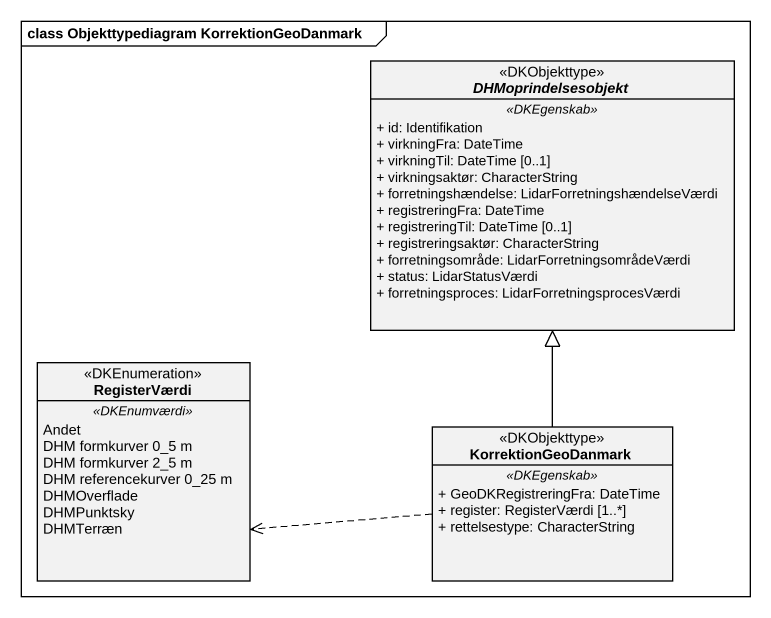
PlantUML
@startuml
mainframe class Objekttypediagram KorrektionGeoDanmark
hide circle
hide empty members
skinparam classAttributeIconSize 0
abstract class DHMoprindelsesobjekt <<DKObjekttype>> {
  .. <<DKEgenskab>> ..
  + id: Identifikation
  + virkningFra: DateTime
  + virkningTil: DateTime [0..1]
  + virkningsaktør: CharacterString
  + forretningshændelse: LidarForretningshændelseVærdi
  + registreringFra: DateTime
  + registreringTil: DateTime [0..1]
  + registreringsaktør: CharacterString
  + forretningsområde: LidarForretningsområdeVærdi
  + status: LidarStatusVærdi
  + forretningsproces: LidarForretningsprocesVærdi
}
enum RegisterVærdi <<DKEnumeration>> {
  .. <<DKEnumværdi>> ..
  Andet
  DHM formkurver 0_5 m
  DHM formkurver 2_5 m
  DHM referencekurver 0_25 m
  DHMOverflade
  DHMPunktsky
  DHMTerræn
}
class KorrektionGeoDanmark <<DKObjekttype>> {
  .. <<DKEgenskab>> ..
  + GeoDKRegistreringFra: DateTime
  + register: RegisterVærdi [1..*]
  + rettelsestype: CharacterString
}
KorrektionGeoDanmark -up-|> DHMoprindelsesobjekt
KorrektionGeoDanmark .left.> RegisterVærdi
@enduml
